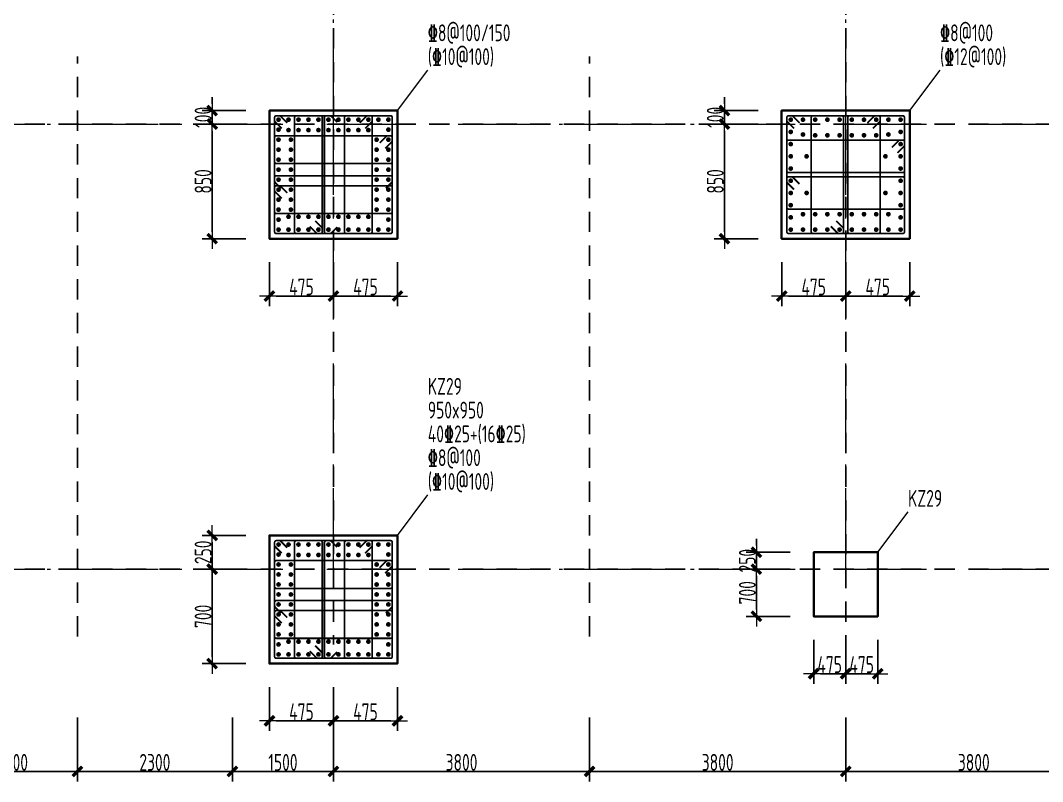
# Model space of a CAD drawing. Header units: millimetres. Extents: x 539196 to 807275, y 431843 to 1156631.
# Drawn here: x 622624 to 637789, y 953609 to 964896 of the extents above; entities that cross this region are included whole.
import ezdxf
from ezdxf.enums import TextEntityAlignment as Align

# ---------------------------------------------------------------- set-up
doc = ezdxf.new("R2010")
doc.units = ezdxf.units.MM
doc.header["$MEASUREMENT"] = 0
for name, pattern in [('DOTE', [2.42, 2, -0.2, 0.02, -0.2]), ('点划线', [1850, 1200, -300, 50, -300]), ('虚线', [500, 300, -200])]:
    doc.linetypes.add(name, pattern=pattern)
doc.layers.add('DOTE', color=1, linetype='DOTE')
for name, color, linetype, lineweight in [('柱尺寸标注', 3, 'Continuous', 18), ('柱标注引线', 2, 'Continuous', 18), ('柱箍筋', 1, 'Continuous', 25), ('柱纵筋', 1, 'Continuous', 70), ('柱集中标注', 2, 'Continuous', 18), ('砼柱', 2, 'Continuous', 35), ('网格', 9, '点划线', 18), ('轴线标注', 3, 'Continuous', 18)]:
    doc.layers.add(name, color=color, linetype=linetype, lineweight=lineweight)
doc.styles.add('样式 1_yjk_yjk_yjk_yjk_yjk', font='yjkeng.shx', dxfattribs={"width": 0.7, "bigfont": 'yjkchn.shx'})
doc.dimstyles.new('盈建科结构_yjk_yjk_yjk_yjk_yjk', dxfattribs={"dimscale": 100, "dimtxt": 2.5, "dimasz": 1, "dimexe": 1.5, "dimexo": 0.625, "dimgap": 0.1, "dimtad": 1, "dimdec": 0, "dimrnd": 1, "dimzin": 0, "dimdsep": 46, "dimtxsty": '样式 1_yjk_yjk_yjk_yjk_yjk', "dimblk": '_yjkbk', "dimblk1": 'ARCHTICK', "dimblk2": 'ARCHTICK', "dimcen": 0.09, "dimadec": 0, "dimazin": 0, "dimtfac": 1, "dimtdec": 4, "dimtix": 1, "dimtmove": 2, "dimatfit": 3, "dimfxl": 0, "dimtolj": 1, "dimtzin": 0, "dimarcsym": 0})

# ---------------------------------------------------------------- blocks, each defined once
blk = doc.blocks.new('_yjkbk')
blk.add_line((-1, 0), (1.5, 0))
blk.add_lwpolyline([(-0.7, -0.7, 0.5, 0.5, 0), (0.7, 0.7, 0.5, 0.5, 0)], format="xyseb")
blk = doc.blocks.new('*D1724')
at = {"layer": 'Defpoints', "color": 0}
for p in [(626318, 961659), (627268, 961659), (627268, 960809)]:
    blk.add_point(p, dxfattribs=at)
at = {"layer": '柱尺寸标注', "color": 0, "lineweight": -2}
for p, q in [((626318, 961309), (626318, 960659)), ((627268, 961309), (627268, 960659)), ((626418, 960809), (627168, 960809))]:
    blk.add_line(p, q, dxfattribs=at)
at = {"layer": '柱尺寸标注', "color": 0, "lineweight": -2, "xscale": 100, "yscale": 100, "zscale": 100, "rotation": 180}
blk.add_blockref('_yjkbk', (626318, 960809), dxfattribs=at)
at = {"layer": '柱尺寸标注', "color": 0, "lineweight": -2, "xscale": 100, "yscale": 100, "zscale": 100}
blk.add_blockref('_yjkbk', (627268, 960809), dxfattribs=at)
at = {"layer": '柱尺寸标注', "color": 0, "insert": (626793, 960944), "char_height": 250, "attachment_point": 5, "style": '样式 1_yjk_yjk_yjk_yjk_yjk'}
blk.add_mtext('\\A1;475', dxfattribs=at)
blk = doc.blocks.new('_ARCHTICK')
at = {"color": 0, "linetype": 'ByBlock', "const_width": 0.15}
blk.add_lwpolyline([(-0.5, -0.5), (0.5, 0.5)], dxfattribs=at)
blk = doc.blocks.new('*D1725')
at = {"layer": 'Defpoints', "color": 0}
for p in [(627268, 961659), (628218, 961659), (628218, 960809)]:
    blk.add_point(p, dxfattribs=at)
at = {"layer": '柱尺寸标注', "color": 0, "lineweight": -2}
for p, q in [((627268, 961309), (627268, 960659)), ((628218, 961309), (628218, 960659)), ((627368, 960809), (628118, 960809))]:
    blk.add_line(p, q, dxfattribs=at)
at = {"layer": '柱尺寸标注', "color": 0, "lineweight": -2, "xscale": 100, "yscale": 100, "zscale": 100, "rotation": 180}
blk.add_blockref('_yjkbk', (627268, 960809), dxfattribs=at)
at = {"layer": '柱尺寸标注', "color": 0, "lineweight": -2, "xscale": 100, "yscale": 100, "zscale": 100}
blk.add_blockref('_yjkbk', (628218, 960809), dxfattribs=at)
at = {"layer": '柱尺寸标注', "color": 0, "insert": (627743, 960944), "char_height": 250, "attachment_point": 5, "style": '样式 1_yjk_yjk_yjk_yjk_yjk'}
blk.add_mtext('\\A1;475', dxfattribs=at)
blk = doc.blocks.new('*D1726')
at = {"layer": 'Defpoints', "color": 0}
for p in [(626318, 963559), (625468, 963359), (626318, 963359)]:
    blk.add_point(p, dxfattribs=at)
at = {"layer": '柱尺寸标注', "color": 0, "lineweight": -2}
for p, q in [((625468, 963659), (625468, 963759)), ((625968, 963559), (625318, 963559)), ((625468, 963559), (625468, 963359)), ((625968, 963359), (625318, 963359)), ((625468, 963259), (625468, 963159))]:
    blk.add_line(p, q, dxfattribs=at)
at = {"layer": '柱尺寸标注', "color": 0, "lineweight": -2, "xscale": 100, "yscale": 100, "zscale": 100}
for p, rotation in [((625468, 963559), 270), ((625468, 963359), 90)]:
    blk.add_blockref('_yjkbk', p, dxfattribs=dict(at, rotation=rotation))
at = {"layer": '柱尺寸标注', "color": 0, "insert": (625333, 963459), "char_height": 250, "attachment_point": 5, "rotation": 90, "style": '样式 1_yjk_yjk_yjk_yjk_yjk'}
blk.add_mtext('\\A1;100', dxfattribs=at)
blk = doc.blocks.new('*D1727')
at = {"layer": 'Defpoints', "color": 0}
for p in [(626318, 963359), (625468, 961659), (626318, 961659)]:
    blk.add_point(p, dxfattribs=at)
at = {"layer": '柱尺寸标注', "color": 0, "lineweight": -2}
for p, q in [((625968, 963359), (625318, 963359)), ((625468, 963259), (625468, 961759)), ((625968, 961659), (625318, 961659))]:
    blk.add_line(p, q, dxfattribs=at)
at = {"layer": '柱尺寸标注', "color": 0, "lineweight": -2, "xscale": 100, "yscale": 100, "zscale": 100}
for p, rotation in [((625468, 963359), 90), ((625468, 961659), 270)]:
    blk.add_blockref('_yjkbk', p, dxfattribs=dict(at, rotation=rotation))
at = {"layer": '柱尺寸标注', "color": 0, "insert": (625333, 962509), "char_height": 250, "attachment_point": 5, "rotation": 90, "style": '样式 1_yjk_yjk_yjk_yjk_yjk'}
blk.add_mtext('\\A1;850', dxfattribs=at)
blk = doc.blocks.new('*D1728')
at = {"layer": 'Defpoints', "color": 0}
for p in [(626318, 955359), (627268, 955359), (627268, 954509)]:
    blk.add_point(p, dxfattribs=at)
at = {"layer": '柱尺寸标注', "color": 0, "lineweight": -2}
for p, q in [((626318, 955009), (626318, 954359)), ((627268, 955009), (627268, 954359)), ((626418, 954509), (627168, 954509))]:
    blk.add_line(p, q, dxfattribs=at)
at = {"layer": '柱尺寸标注', "color": 0, "lineweight": -2, "xscale": 100, "yscale": 100, "zscale": 100, "rotation": 180}
blk.add_blockref('_yjkbk', (626318, 954509), dxfattribs=at)
at = {"layer": '柱尺寸标注', "color": 0, "lineweight": -2, "xscale": 100, "yscale": 100, "zscale": 100}
blk.add_blockref('_yjkbk', (627268, 954509), dxfattribs=at)
at = {"layer": '柱尺寸标注', "color": 0, "insert": (626793, 954644), "char_height": 250, "attachment_point": 5, "style": '样式 1_yjk_yjk_yjk_yjk_yjk'}
blk.add_mtext('\\A1;475', dxfattribs=at)
blk = doc.blocks.new('*D1729')
at = {"layer": 'Defpoints', "color": 0}
for p in [(627268, 955359), (628218, 955359), (628218, 954509)]:
    blk.add_point(p, dxfattribs=at)
at = {"layer": '柱尺寸标注', "color": 0, "lineweight": -2}
for p, q in [((627268, 955009), (627268, 954359)), ((628218, 955009), (628218, 954359)), ((627368, 954509), (628118, 954509))]:
    blk.add_line(p, q, dxfattribs=at)
at = {"layer": '柱尺寸标注', "color": 0, "lineweight": -2, "xscale": 100, "yscale": 100, "zscale": 100, "rotation": 180}
blk.add_blockref('_yjkbk', (627268, 954509), dxfattribs=at)
at = {"layer": '柱尺寸标注', "color": 0, "lineweight": -2, "xscale": 100, "yscale": 100, "zscale": 100}
blk.add_blockref('_yjkbk', (628218, 954509), dxfattribs=at)
at = {"layer": '柱尺寸标注', "color": 0, "insert": (627743, 954644), "char_height": 250, "attachment_point": 5, "style": '样式 1_yjk_yjk_yjk_yjk_yjk'}
blk.add_mtext('\\A1;475', dxfattribs=at)
blk = doc.blocks.new('*D1730')
at = {"layer": 'Defpoints', "color": 0}
for p in [(626318, 957259), (625468, 956759), (626318, 956759)]:
    blk.add_point(p, dxfattribs=at)
at = {"layer": '柱尺寸标注', "color": 0, "lineweight": -2}
for p, q in [((625968, 957259), (625318, 957259)), ((625468, 957159), (625468, 956859)), ((625968, 956759), (625318, 956759))]:
    blk.add_line(p, q, dxfattribs=at)
at = {"layer": '柱尺寸标注', "color": 0, "lineweight": -2, "xscale": 100, "yscale": 100, "zscale": 100}
for p, rotation in [((625468, 957259), 90), ((625468, 956759), 270)]:
    blk.add_blockref('_yjkbk', p, dxfattribs=dict(at, rotation=rotation))
at = {"layer": '柱尺寸标注', "color": 0, "insert": (625333, 957009), "char_height": 250, "attachment_point": 5, "rotation": 90, "style": '样式 1_yjk_yjk_yjk_yjk_yjk'}
blk.add_mtext('\\A1;250', dxfattribs=at)
blk = doc.blocks.new('*D1731')
at = {"layer": 'Defpoints', "color": 0}
for p in [(626318, 956759), (625468, 955359), (626318, 955359)]:
    blk.add_point(p, dxfattribs=at)
at = {"layer": '柱尺寸标注', "color": 0, "lineweight": -2}
for p, q in [((625968, 956759), (625318, 956759)), ((625468, 956659), (625468, 955459)), ((625968, 955359), (625318, 955359))]:
    blk.add_line(p, q, dxfattribs=at)
at = {"layer": '柱尺寸标注', "color": 0, "lineweight": -2, "xscale": 100, "yscale": 100, "zscale": 100}
for p, rotation in [((625468, 956759), 90), ((625468, 955359), 270)]:
    blk.add_blockref('_yjkbk', p, dxfattribs=dict(at, rotation=rotation))
at = {"layer": '柱尺寸标注', "color": 0, "insert": (625333, 956059), "char_height": 250, "attachment_point": 5, "rotation": 90, "style": '样式 1_yjk_yjk_yjk_yjk_yjk'}
blk.add_mtext('\\A1;700', dxfattribs=at)
blk = doc.blocks.new('*D1740')
at = {"layer": 'Defpoints', "color": 0}
for p in [(633918, 961659), (634868, 961659), (634868, 960809)]:
    blk.add_point(p, dxfattribs=at)
at = {"layer": '柱尺寸标注', "color": 0, "lineweight": -2}
for p, q in [((633918, 961309), (633918, 960659)), ((634868, 961309), (634868, 960659)), ((634018, 960809), (634768, 960809))]:
    blk.add_line(p, q, dxfattribs=at)
at = {"layer": '柱尺寸标注', "color": 0, "lineweight": -2, "xscale": 100, "yscale": 100, "zscale": 100, "rotation": 180}
blk.add_blockref('_yjkbk', (633918, 960809), dxfattribs=at)
at = {"layer": '柱尺寸标注', "color": 0, "lineweight": -2, "xscale": 100, "yscale": 100, "zscale": 100}
blk.add_blockref('_yjkbk', (634868, 960809), dxfattribs=at)
at = {"layer": '柱尺寸标注', "color": 0, "insert": (634393, 960944), "char_height": 250, "attachment_point": 5, "style": '样式 1_yjk_yjk_yjk_yjk_yjk'}
blk.add_mtext('\\A1;475', dxfattribs=at)
blk = doc.blocks.new('*D1741')
at = {"layer": 'Defpoints', "color": 0}
for p in [(634868, 961659), (635818, 961659), (635818, 960809)]:
    blk.add_point(p, dxfattribs=at)
at = {"layer": '柱尺寸标注', "color": 0, "lineweight": -2}
for p, q in [((634868, 961309), (634868, 960659)), ((635818, 961309), (635818, 960659)), ((634968, 960809), (635718, 960809))]:
    blk.add_line(p, q, dxfattribs=at)
at = {"layer": '柱尺寸标注', "color": 0, "lineweight": -2, "xscale": 100, "yscale": 100, "zscale": 100, "rotation": 180}
blk.add_blockref('_yjkbk', (634868, 960809), dxfattribs=at)
at = {"layer": '柱尺寸标注', "color": 0, "lineweight": -2, "xscale": 100, "yscale": 100, "zscale": 100}
blk.add_blockref('_yjkbk', (635818, 960809), dxfattribs=at)
at = {"layer": '柱尺寸标注', "color": 0, "insert": (635343, 960944), "char_height": 250, "attachment_point": 5, "style": '样式 1_yjk_yjk_yjk_yjk_yjk'}
blk.add_mtext('\\A1;475', dxfattribs=at)
blk = doc.blocks.new('*D1742')
at = {"layer": 'Defpoints', "color": 0}
for p in [(633918, 963559), (633068, 963359), (633918, 963359)]:
    blk.add_point(p, dxfattribs=at)
at = {"layer": '柱尺寸标注', "color": 0, "lineweight": -2}
for p, q in [((633068, 963659), (633068, 963759)), ((633568, 963559), (632918, 963559)), ((633068, 963559), (633068, 963359)), ((633568, 963359), (632918, 963359)), ((633068, 963259), (633068, 963159))]:
    blk.add_line(p, q, dxfattribs=at)
at = {"layer": '柱尺寸标注', "color": 0, "lineweight": -2, "xscale": 100, "yscale": 100, "zscale": 100}
for p, rotation in [((633068, 963559), 270), ((633068, 963359), 90)]:
    blk.add_blockref('_yjkbk', p, dxfattribs=dict(at, rotation=rotation))
at = {"layer": '柱尺寸标注', "color": 0, "insert": (632933, 963459), "char_height": 250, "attachment_point": 5, "rotation": 90, "style": '样式 1_yjk_yjk_yjk_yjk_yjk'}
blk.add_mtext('\\A1;100', dxfattribs=at)
blk = doc.blocks.new('*D1743')
at = {"layer": 'Defpoints', "color": 0}
for p in [(633918, 963359), (633068, 961659), (633918, 961659)]:
    blk.add_point(p, dxfattribs=at)
at = {"layer": '柱尺寸标注', "color": 0, "lineweight": -2}
for p, q in [((633568, 963359), (632918, 963359)), ((633068, 963259), (633068, 961759)), ((633568, 961659), (632918, 961659))]:
    blk.add_line(p, q, dxfattribs=at)
at = {"layer": '柱尺寸标注', "color": 0, "lineweight": -2, "xscale": 100, "yscale": 100, "zscale": 100}
for p, rotation in [((633068, 963359), 90), ((633068, 961659), 270)]:
    blk.add_blockref('_yjkbk', p, dxfattribs=dict(at, rotation=rotation))
at = {"layer": '柱尺寸标注', "color": 0, "insert": (632933, 962509), "char_height": 250, "attachment_point": 5, "rotation": 90, "style": '样式 1_yjk_yjk_yjk_yjk_yjk'}
blk.add_mtext('\\A1;850', dxfattribs=at)
blk = doc.blocks.new('*D1744')
at = {"layer": 'Defpoints', "color": 0}
for p in [(634393, 956059), (634868, 956059), (634868, 955209)]:
    blk.add_point(p, dxfattribs=at)
at = {"layer": '柱尺寸标注', "color": 0, "lineweight": -2}
for p, q in [((634393, 955709), (634393, 955059)), ((634868, 955709), (634868, 955059)), ((634493, 955209), (634768, 955209))]:
    blk.add_line(p, q, dxfattribs=at)
at = {"layer": '柱尺寸标注', "color": 0, "lineweight": -2, "xscale": 100, "yscale": 100, "zscale": 100, "rotation": 180}
blk.add_blockref('_yjkbk', (634393, 955209), dxfattribs=at)
at = {"layer": '柱尺寸标注', "color": 0, "lineweight": -2, "xscale": 100, "yscale": 100, "zscale": 100}
blk.add_blockref('_yjkbk', (634868, 955209), dxfattribs=at)
at = {"layer": '柱尺寸标注', "color": 0, "insert": (634630, 955344), "char_height": 250, "attachment_point": 5, "style": '样式 1_yjk_yjk_yjk_yjk_yjk'}
blk.add_mtext('\\A1;475', dxfattribs=at)
blk = doc.blocks.new('*D1745')
at = {"layer": 'Defpoints', "color": 0}
for p in [(634868, 956059), (635343, 956059), (635343, 955209)]:
    blk.add_point(p, dxfattribs=at)
at = {"layer": '柱尺寸标注', "color": 0, "lineweight": -2}
for p, q in [((634868, 955709), (634868, 955059)), ((635343, 955709), (635343, 955059)), ((634968, 955209), (635243, 955209))]:
    blk.add_line(p, q, dxfattribs=at)
at = {"layer": '柱尺寸标注', "color": 0, "lineweight": -2, "xscale": 100, "yscale": 100, "zscale": 100, "rotation": 180}
blk.add_blockref('_yjkbk', (634868, 955209), dxfattribs=at)
at = {"layer": '柱尺寸标注', "color": 0, "lineweight": -2, "xscale": 100, "yscale": 100, "zscale": 100}
blk.add_blockref('_yjkbk', (635343, 955209), dxfattribs=at)
at = {"layer": '柱尺寸标注', "color": 0, "insert": (635105, 955344), "char_height": 250, "attachment_point": 5, "style": '样式 1_yjk_yjk_yjk_yjk_yjk'}
blk.add_mtext('\\A1;475', dxfattribs=at)
blk = doc.blocks.new('*D1746')
at = {"layer": 'Defpoints', "color": 0}
for p in [(634393, 957009), (633543, 956759), (634393, 956759)]:
    blk.add_point(p, dxfattribs=at)
at = {"layer": '柱尺寸标注', "color": 0, "lineweight": -2}
for p, q in [((633543, 957109), (633543, 957209)), ((634043, 957009), (633393, 957009)), ((633543, 957009), (633543, 956759)), ((634043, 956759), (633393, 956759)), ((633543, 956659), (633543, 956559))]:
    blk.add_line(p, q, dxfattribs=at)
at = {"layer": '柱尺寸标注', "color": 0, "lineweight": -2, "xscale": 100, "yscale": 100, "zscale": 100}
for p, rotation in [((633543, 957009), 270), ((633543, 956759), 90)]:
    blk.add_blockref('_yjkbk', p, dxfattribs=dict(at, rotation=rotation))
at = {"layer": '柱尺寸标注', "color": 0, "insert": (633408, 956884), "char_height": 250, "attachment_point": 5, "rotation": 90, "style": '样式 1_yjk_yjk_yjk_yjk_yjk'}
blk.add_mtext('\\A1;250', dxfattribs=at)
blk = doc.blocks.new('*D1747')
at = {"layer": 'Defpoints', "color": 0}
for p in [(634393, 956759), (633543, 956059), (634393, 956059)]:
    blk.add_point(p, dxfattribs=at)
at = {"layer": '柱尺寸标注', "color": 0, "lineweight": -2}
for p, q in [((634043, 956759), (633393, 956759)), ((633543, 956659), (633543, 956159)), ((634043, 956059), (633393, 956059))]:
    blk.add_line(p, q, dxfattribs=at)
at = {"layer": '柱尺寸标注', "color": 0, "lineweight": -2, "xscale": 100, "yscale": 100, "zscale": 100}
for p, rotation in [((633543, 956759), 90), ((633543, 956059), 270)]:
    blk.add_blockref('_yjkbk', p, dxfattribs=dict(at, rotation=rotation))
at = {"layer": '柱尺寸标注', "color": 0, "insert": (633408, 956409), "char_height": 250, "attachment_point": 5, "rotation": 90, "style": '样式 1_yjk_yjk_yjk_yjk_yjk'}
blk.add_mtext('\\A1;700', dxfattribs=at)
blk = doc.blocks.new('*D27')
at = {"layer": 'Defpoints', "color": 0}
for p in [(621568, 956759), (623468, 956759), (623468, 953759)]:
    blk.add_point(p, dxfattribs=at)
at = {"layer": '轴线标注', "color": 0, "lineweight": -2}
for p, q in [((621568, 954559), (621568, 953609)), ((623468, 954559), (623468, 953609)), ((621668, 953759), (623368, 953759))]:
    blk.add_line(p, q, dxfattribs=at)
at = {"layer": '轴线标注', "color": 0, "lineweight": -2, "xscale": 100, "yscale": 100, "zscale": 100, "rotation": 180}
blk.add_blockref('_yjkbk', (621568, 953759), dxfattribs=at)
at = {"layer": '轴线标注', "color": 0, "lineweight": -2, "xscale": 100, "yscale": 100, "zscale": 100}
blk.add_blockref('_yjkbk', (623468, 953759), dxfattribs=at)
at = {"layer": '轴线标注', "color": 0, "insert": (622518, 953894), "char_height": 250, "attachment_point": 5, "style": '样式 1_yjk_yjk_yjk_yjk_yjk'}
blk.add_mtext('\\A1;1900', dxfattribs=at)
blk = doc.blocks.new('*D29')
at = {"layer": 'Defpoints', "color": 0}
for p in [(623468, 956759), (625768, 956759), (625768, 953759)]:
    blk.add_point(p, dxfattribs=at)
at = {"layer": '轴线标注', "color": 0, "lineweight": -2}
for p, q in [((623468, 954559), (623468, 953609)), ((625768, 954559), (625768, 953609)), ((623568, 953759), (625668, 953759))]:
    blk.add_line(p, q, dxfattribs=at)
at = {"layer": '轴线标注', "color": 0, "lineweight": -2, "xscale": 100, "yscale": 100, "zscale": 100, "rotation": 180}
blk.add_blockref('_yjkbk', (623468, 953759), dxfattribs=at)
at = {"layer": '轴线标注', "color": 0, "lineweight": -2, "xscale": 100, "yscale": 100, "zscale": 100}
blk.add_blockref('_yjkbk', (625768, 953759), dxfattribs=at)
at = {"layer": '轴线标注', "color": 0, "insert": (624618, 953894), "char_height": 250, "attachment_point": 5, "style": '样式 1_yjk_yjk_yjk_yjk_yjk'}
blk.add_mtext('\\A1;2300', dxfattribs=at)
blk = doc.blocks.new('*D31')
at = {"layer": 'Defpoints', "color": 0}
for p in [(625768, 956759), (627268, 956759), (627268, 953759)]:
    blk.add_point(p, dxfattribs=at)
at = {"layer": '轴线标注', "color": 0, "lineweight": -2}
for p, q in [((625768, 954559), (625768, 953609)), ((627268, 954559), (627268, 953609)), ((625868, 953759), (627168, 953759))]:
    blk.add_line(p, q, dxfattribs=at)
at = {"layer": '轴线标注', "color": 0, "lineweight": -2, "xscale": 100, "yscale": 100, "zscale": 100, "rotation": 180}
blk.add_blockref('_yjkbk', (625768, 953759), dxfattribs=at)
at = {"layer": '轴线标注', "color": 0, "lineweight": -2, "xscale": 100, "yscale": 100, "zscale": 100}
blk.add_blockref('_yjkbk', (627268, 953759), dxfattribs=at)
at = {"layer": '轴线标注', "color": 0, "insert": (626518, 953894), "char_height": 250, "attachment_point": 5, "style": '样式 1_yjk_yjk_yjk_yjk_yjk'}
blk.add_mtext('\\A1;1500', dxfattribs=at)
blk = doc.blocks.new('*D33')
at = {"layer": 'Defpoints', "color": 0}
for p in [(627268, 956759), (631068, 956759), (631068, 953759)]:
    blk.add_point(p, dxfattribs=at)
at = {"layer": '轴线标注', "color": 0, "lineweight": -2}
for p, q in [((627268, 954559), (627268, 953609)), ((631068, 954559), (631068, 953609)), ((627368, 953759), (630968, 953759))]:
    blk.add_line(p, q, dxfattribs=at)
at = {"layer": '轴线标注', "color": 0, "lineweight": -2, "xscale": 100, "yscale": 100, "zscale": 100, "rotation": 180}
blk.add_blockref('_yjkbk', (627268, 953759), dxfattribs=at)
at = {"layer": '轴线标注', "color": 0, "lineweight": -2, "xscale": 100, "yscale": 100, "zscale": 100}
blk.add_blockref('_yjkbk', (631068, 953759), dxfattribs=at)
at = {"layer": '轴线标注', "color": 0, "insert": (629168, 953894), "char_height": 250, "attachment_point": 5, "style": '样式 1_yjk_yjk_yjk_yjk_yjk'}
blk.add_mtext('\\A1;3800', dxfattribs=at)
blk = doc.blocks.new('*D35')
at = {"layer": 'Defpoints', "color": 0}
for p in [(631068, 956759), (634868, 956759), (634868, 953759)]:
    blk.add_point(p, dxfattribs=at)
at = {"layer": '轴线标注', "color": 0, "lineweight": -2}
for p, q in [((631068, 954559), (631068, 953609)), ((634868, 954559), (634868, 953609)), ((631168, 953759), (634768, 953759))]:
    blk.add_line(p, q, dxfattribs=at)
at = {"layer": '轴线标注', "color": 0, "lineweight": -2, "xscale": 100, "yscale": 100, "zscale": 100, "rotation": 180}
blk.add_blockref('_yjkbk', (631068, 953759), dxfattribs=at)
at = {"layer": '轴线标注', "color": 0, "lineweight": -2, "xscale": 100, "yscale": 100, "zscale": 100}
blk.add_blockref('_yjkbk', (634868, 953759), dxfattribs=at)
at = {"layer": '轴线标注', "color": 0, "insert": (632968, 953894), "char_height": 250, "attachment_point": 5, "style": '样式 1_yjk_yjk_yjk_yjk_yjk'}
blk.add_mtext('\\A1;3800', dxfattribs=at)
blk = doc.blocks.new('*D37')
at = {"layer": 'Defpoints', "color": 0}
for p in [(634868, 956759), (638668, 956759), (638668, 953759)]:
    blk.add_point(p, dxfattribs=at)
at = {"layer": '轴线标注', "color": 0, "lineweight": -2}
for p, q in [((634868, 954559), (634868, 953609)), ((638668, 954559), (638668, 953609)), ((634968, 953759), (638568, 953759))]:
    blk.add_line(p, q, dxfattribs=at)
at = {"layer": '轴线标注', "color": 0, "lineweight": -2, "xscale": 100, "yscale": 100, "zscale": 100, "rotation": 180}
blk.add_blockref('_yjkbk', (634868, 953759), dxfattribs=at)
at = {"layer": '轴线标注', "color": 0, "lineweight": -2, "xscale": 100, "yscale": 100, "zscale": 100}
blk.add_blockref('_yjkbk', (638668, 953759), dxfattribs=at)
at = {"layer": '轴线标注', "color": 0, "insert": (636768, 953894), "char_height": 250, "attachment_point": 5, "style": '样式 1_yjk_yjk_yjk_yjk_yjk'}
blk.add_mtext('\\A1;3800', dxfattribs=at)
blk = doc.blocks.new('jzzw')
at = {"layer": 'DOTE', "color": 1, "linetype": '虚线'}
for p, q in [((928786, 890469), (928786, 834829)), ((936386, 890469), (936386, 834829)), ((924986, 834949), (924986, 843549)), ((932586, 834949), (932586, 843549)), ((952506, 842549), (911886, 842549)), ((952506, 842549), (911886, 842549)), ((952506, 835949), (912186, 835949)), ((952506, 835949), (912186, 835949)), ((952506, 835949), (912186, 835949)), ((952506, 835949), (912186, 835949))]:
    blk.add_line(p, q, dxfattribs=at)

msp = doc.modelspace()

# ---------------------------------------------------------------- linework, layer by layer
at = {"layer": '柱标注引线'}
for p, q in [((628217.6, 963559.2), (628667.6, 964159.2)), ((635817.6, 963559.2), (636267.6, 964159.2)), ((628217.6, 957259.2), (628667.6, 957859.2)), ((635342.6, 957009.2), (635792.6, 957609.2))]:
    msp.add_line(p, q, dxfattribs=at)
at = {"layer": '柱箍筋', "const_width": 25}
for points in [[(626581.6, 963376.5), (626483.4, 963474.8, 0.1989124), (626466.6, 963481.7), (626418.8, 963481.7, 0.4142136), (626395.1, 963458), (626395.1, 961760.5, 0.4142136), (626418.8, 961736.7), (628116.3, 961736.7, 0.4142136), (628140.1, 961760.5), (628140.1, 963458, 0.4142136), (628116.3, 963481.7), (626418.8, 963481.7, 0.4142136), (626395.1, 963458), (626395.1, 963410.2, 0.1989124), (626402, 963393.5), (626500.3, 963295.2)], [(626916.3, 961842), (627014.5, 961743.7, 0.1989124), (627031.3, 961736.7), (627079.1, 961736.7, 0.4142136), (627102.8, 961760.5), (627102.8, 963458, 0.4142136), (627079.1, 963481.7), (626715.2, 963481.7, 0.4142136), (626691.5, 963458), (626691.5, 961760.5, 0.4142136), (626715.2, 961736.7), (627079.1, 961736.7, 0.4142136), (627102.8, 961760.5), (627102.8, 961808.2, 0.1989124), (627095.9, 961825), (626997.6, 961923.3)], [(627322.5, 961832.1), (627234.1, 961743.7, -0.131362), (627207.5, 961736.7), (627159.7, 961736.7, -0.4142136), (627136, 961760.5), (627136, 963458, -0.4142136), (627159.7, 963481.7), (627207.5, 963481.7, -0.131362), (627234.1, 963474.8), (627322.5, 963386.4)], [(627657.2, 963376.5), (627755.5, 963474.8, -0.1989124), (627772.2, 963481.7), (627820, 963481.7, -0.4142136), (627843.7, 963458), (627843.7, 961760.5, -0.4142136), (627820, 961736.7), (627456.1, 961736.7, -0.4142136), (627432.4, 961760.5), (627432.4, 963458, -0.4142136), (627456.1, 963481.7), (627820, 963481.7, -0.4142136), (627843.7, 963458), (627843.7, 963410.2, -0.1989124), (627836.8, 963393.5), (627738.5, 963295.2)], [(634181.6, 963376.5), (634083.4, 963474.8, 0.1989124), (634066.6, 963481.7), (634018.8, 963481.7, 0.4142136), (633995.1, 963458), (633995.1, 961760.5, 0.4142136), (634018.8, 961736.7), (635716.3, 961736.7, 0.4142136), (635740.1, 961760.5), (635740.1, 963458, 0.4142136), (635716.3, 963481.7), (634018.8, 963481.7, 0.4142136), (633995.1, 963458), (633995.1, 963410.2, 0.1989124), (634002, 963393.5), (634100.3, 963295.2)], [(634648, 961842), (634746.3, 961743.7, 0.1989124), (634763.1, 961736.7), (634810.8, 961736.7, 0.4142136), (634834.5, 961760.5), (634834.5, 963458, 0.4142136), (634810.8, 963481.7), (634381.1, 963481.7, 0.4142136), (634357.3, 963458), (634357.3, 961760.5, 0.4142136), (634381.1, 961736.7), (634810.8, 961736.7, 0.4142136), (634834.5, 961760.5), (634834.5, 961808.2, 0.1989124), (634827.6, 961825), (634729.3, 961923.3)], [(635191.3, 963376.5), (635289.6, 963474.8, -0.1989124), (635306.4, 963481.7), (635354.1, 963481.7, -0.4142136), (635377.9, 963458), (635377.9, 961760.5, -0.4142136), (635354.1, 961736.7), (634924.4, 961736.7, -0.4142136), (634900.6, 961760.5), (634900.6, 963458, -0.4142136), (634924.4, 963481.7), (635354.1, 963481.7, -0.4142136), (635377.9, 963458), (635377.9, 963410.2, -0.1989124), (635370.9, 963393.5), (635272.6, 963295.2)], [(628034.9, 962998.8), (628133.1, 963097.1, 0.1989124), (628140.1, 963113.9), (628140.1, 963161.6, 0.4142136), (628116.3, 963185.4), (626418.8, 963185.4, 0.4142136), (626395.1, 963161.6), (626395.1, 962797.7, 0.4142136), (626418.8, 962774), (628116.3, 962774, 0.4142136), (628140.1, 962797.7), (628140.1, 963161.6, 0.4142136), (628116.3, 963185.4), (628068.6, 963185.4, 0.1989124), (628051.8, 963178.4), (627953.5, 963080.1)], [(635634.9, 962933), (635733.1, 963031.2, 0.1989124), (635740.1, 963048), (635740.1, 963095.8, 0.4142136), (635716.3, 963119.5), (634018.8, 963119.5, 0.4142136), (633995.1, 963095.8), (633995.1, 962666, 0.4142136), (634018.8, 962642.3), (635716.3, 962642.3, 0.4142136), (635740.1, 962666), (635740.1, 963095.8, 0.4142136), (635716.3, 963119.5), (635668.6, 963119.5, 0.1989124), (635651.8, 963112.5), (635553.5, 963014.3)], [(626490.4, 962406.1), (626402, 962494.5, -0.131362), (626395.1, 962521.2), (626395.1, 962568.9, -0.4142136), (626418.8, 962592.6), (628116.3, 962592.6, -0.4142136), (628140.1, 962568.9), (628140.1, 962521.2, -0.131362), (628133.1, 962494.5), (628044.7, 962406.1)], [(634100.3, 962389.6), (634002, 962487.9, -0.1989124), (633995.1, 962504.7), (633995.1, 962552.4, -0.4142136), (634018.8, 962576.2), (635716.3, 962576.2, -0.4142136), (635740.1, 962552.4), (635740.1, 962122.7, -0.4142136), (635716.3, 962098.9), (634018.8, 962098.9, -0.4142136), (633995.1, 962122.7), (633995.1, 962552.4, -0.4142136), (634018.8, 962576.2), (634066.6, 962576.2, -0.1989124), (634083.4, 962569.2), (634181.6, 962470.9)], [(626500.3, 962257.9), (626402, 962356.2, -0.1989124), (626395.1, 962373), (626395.1, 962420.7, -0.4142136), (626418.8, 962444.5), (628116.3, 962444.5, -0.4142136), (628140.1, 962420.7), (628140.1, 962056.8, -0.4142136), (628116.3, 962033.1), (626418.8, 962033.1, -0.4142136), (626395.1, 962056.8), (626395.1, 962420.7, -0.4142136), (626418.8, 962444.5), (626466.6, 962444.5, -0.1989124), (626483.4, 962437.5), (626581.6, 962339.2)], [(626581.6, 957076.5), (626483.4, 957174.8, 0.1989124), (626466.6, 957181.7), (626418.8, 957181.7, 0.4142136), (626395.1, 957158), (626395.1, 955460.5, 0.4142136), (626418.8, 955436.7), (628116.3, 955436.7, 0.4142136), (628140.1, 955460.5), (628140.1, 957158, 0.4142136), (628116.3, 957181.7), (626418.8, 957181.7, 0.4142136), (626395.1, 957158), (626395.1, 957110.2, 0.1989124), (626402, 957093.5), (626500.3, 956995.2)], [(626916.3, 955542), (627014.5, 955443.7, 0.1989124), (627031.3, 955436.7), (627079.1, 955436.7, 0.4142136), (627102.8, 955460.5), (627102.8, 957158, 0.4142136), (627079.1, 957181.7), (626715.2, 957181.7, 0.4142136), (626691.5, 957158), (626691.5, 955460.5, 0.4142136), (626715.2, 955436.7), (627079.1, 955436.7, 0.4142136), (627102.8, 955460.5), (627102.8, 955508.2, 0.1989124), (627095.9, 955525), (626997.6, 955623.3)], [(627322.5, 955532.1), (627234.1, 955443.7, -0.131362), (627207.5, 955436.7), (627159.7, 955436.7, -0.4142136), (627136, 955460.5), (627136, 957158, -0.4142136), (627159.7, 957181.7), (627207.5, 957181.7, -0.131362), (627234.1, 957174.8), (627322.5, 957086.4)], [(627657.2, 957076.5), (627755.5, 957174.8, -0.1989124), (627772.2, 957181.7), (627820, 957181.7, -0.4142136), (627843.7, 957158), (627843.7, 955460.5, -0.4142136), (627820, 955436.7), (627456.1, 955436.7, -0.4142136), (627432.4, 955460.5), (627432.4, 957158, -0.4142136), (627456.1, 957181.7), (627820, 957181.7, -0.4142136), (627843.7, 957158), (627843.7, 957110.2, -0.1989124), (627836.8, 957093.5), (627738.5, 956995.2)], [(628034.9, 956698.8), (628133.1, 956797.1, 0.1989124), (628140.1, 956813.9), (628140.1, 956861.6, 0.4142136), (628116.3, 956885.4), (626418.8, 956885.4, 0.4142136), (626395.1, 956861.6), (626395.1, 956497.7, 0.4142136), (626418.8, 956474), (628116.3, 956474, 0.4142136), (628140.1, 956497.7), (628140.1, 956861.6, 0.4142136), (628116.3, 956885.4), (628068.6, 956885.4, 0.1989124), (628051.8, 956878.4), (627953.5, 956780.1)], [(626490.4, 956106.1), (626402, 956194.5, -0.131362), (626395.1, 956221.2), (626395.1, 956268.9, -0.4142136), (626418.8, 956292.6), (628116.3, 956292.6, -0.4142136), (628140.1, 956268.9), (628140.1, 956221.2, -0.131362), (628133.1, 956194.5), (628044.7, 956106.1)], [(626500.3, 955957.9), (626402, 956056.2, -0.1989124), (626395.1, 956073), (626395.1, 956120.7, -0.4142136), (626418.8, 956144.5), (628116.3, 956144.5, -0.4142136), (628140.1, 956120.7), (628140.1, 955756.8, -0.4142136), (628116.3, 955733.1), (626418.8, 955733.1, -0.4142136), (626395.1, 955756.8), (626395.1, 956120.7, -0.4142136), (626418.8, 956144.5), (626466.6, 956144.5, -0.1989124), (626483.4, 956137.5), (626581.6, 956039.2)]]:
    msp.add_lwpolyline(points, format="xyb", dxfattribs=at)
at = {"layer": '柱纵筋', "const_width": 35}
for points in [[(626470.1, 963424.2, 1), (626435.1, 963424.2, 1)], [(626618.3, 963424.2, 1), (626583.3, 963424.2, 1)], [(626766.5, 963424.2, 1), (626731.5, 963424.2, 1)], [(626914.6, 963424.2, 1), (626879.6, 963424.2, 1)], [(627062.8, 963424.2, 1), (627027.8, 963424.2, 1)], [(627211, 963424.2, 1), (627176, 963424.2, 1)], [(627359.2, 963424.2, 1), (627324.2, 963424.2, 1)], [(627507.4, 963424.2, 1), (627472.4, 963424.2, 1)], [(627655.5, 963424.2, 1), (627620.5, 963424.2, 1)], [(627803.7, 963424.2, 1), (627768.7, 963424.2, 1)], [(627951.9, 963424.2, 1), (627916.9, 963424.2, 1)], [(628100.1, 963424.2, 1), (628065.1, 963424.2, 1)], [(634070.1, 963424.2, 1), (634035.1, 963424.2, 1)], [(634251.2, 963424.2, 1), (634216.2, 963424.2, 1)], [(634432.3, 963424.2, 1), (634397.3, 963424.2, 1)], [(634613.4, 963424.2, 1), (634578.4, 963424.2, 1)], [(634794.5, 963424.2, 1), (634759.5, 963424.2, 1)], [(634975.6, 963424.2, 1), (634940.6, 963424.2, 1)], [(635156.8, 963424.2, 1), (635121.8, 963424.2, 1)], [(635337.9, 963424.2, 1), (635302.9, 963424.2, 1)], [(635519, 963424.2, 1), (635484, 963424.2, 1)], [(635700.1, 963424.2, 1), (635665.1, 963424.2, 1)], [(626470.1, 963276, 1), (626435.1, 963276, 1)], [(626618.3, 963269.6, 1), (626583.3, 963269.6, 1)], [(626766.5, 963269.6, 1), (626731.5, 963269.6, 1)], [(626914.6, 963269.6, 1), (626879.6, 963269.6, 1)], [(627062.8, 963269.6, 1), (627027.8, 963269.6, 1)], [(627211, 963269.6, 1), (627176, 963269.6, 1)], [(627359.2, 963269.6, 1), (627324.2, 963269.6, 1)], [(627507.4, 963269.6, 1), (627472.4, 963269.6, 1)], [(627655.5, 963269.6, 1), (627620.5, 963269.6, 1)], [(627803.7, 963269.6, 1), (627768.7, 963269.6, 1)], [(628100.1, 963276, 1), (628065.1, 963276, 1)], [(626470.1, 963127.9, 1), (626435.1, 963127.9, 1)], [(626653.6, 963127.9, 1), (626618.6, 963127.9, 1)], [(627925.7, 963127.9, 1), (627890.7, 963127.9, 1)], [(628100.1, 963127.9, 1), (628065.1, 963127.9, 1)], [(634070.1, 963243.1, 1), (634035.1, 963243.1, 1)], [(634251.2, 963204.7, 1), (634216.2, 963204.7, 1)], [(634432.3, 963192.5, 1), (634397.3, 963192.5, 1)], [(634613.4, 963192.5, 1), (634578.4, 963192.5, 1)], [(634794.5, 963192.5, 1), (634759.5, 963192.5, 1)], [(634975.6, 963192.5, 1), (634940.6, 963192.5, 1)], [(635156.8, 963192.5, 1), (635121.8, 963192.5, 1)], [(635337.9, 963192.5, 1), (635302.9, 963192.5, 1)], [(635519, 963204.7, 1), (635484, 963204.7, 1)], [(635700.1, 963243.1, 1), (635665.1, 963243.1, 1)], [(626470.1, 962979.7, 1), (626435.1, 962979.7, 1)], [(626653.6, 962979.7, 1), (626618.6, 962979.7, 1)], [(627925.7, 962979.7, 1), (627890.7, 962979.7, 1)], [(628100.1, 962979.7, 1), (628065.1, 962979.7, 1)], [(634070.1, 963062, 1), (634035.1, 963062, 1)], [(635700.1, 963062, 1), (635665.1, 963062, 1)], [(626470.1, 962831.5, 1), (626435.1, 962831.5, 1)], [(626653.6, 962831.5, 1), (626618.6, 962831.5, 1)], [(627925.7, 962831.5, 1), (627890.7, 962831.5, 1)], [(628100.1, 962831.5, 1), (628065.1, 962831.5, 1)], [(634070.1, 962880.9, 1), (634035.1, 962880.9, 1)], [(634305.6, 962880.9, 1), (634270.6, 962880.9, 1)], [(635474.9, 962880.9, 1), (635439.9, 962880.9, 1)], [(635700.1, 962880.9, 1), (635665.1, 962880.9, 1)], [(626470.1, 962683.3, 1), (626435.1, 962683.3, 1)], [(626653.6, 962683.3, 1), (626618.6, 962683.3, 1)], [(627925.7, 962683.3, 1), (627890.7, 962683.3, 1)], [(628100.1, 962683.3, 1), (628065.1, 962683.3, 1)], [(634070.1, 962699.8, 1), (634035.1, 962699.8, 1)], [(635700.1, 962699.8, 1), (635665.1, 962699.8, 1)], [(626470.1, 962535.1, 1), (626435.1, 962535.1, 1)], [(626653.6, 962535.1, 1), (626618.6, 962535.1, 1)], [(627925.7, 962535.1, 1), (627890.7, 962535.1, 1)], [(628100.1, 962535.1, 1), (628065.1, 962535.1, 1)], [(634070.1, 962518.7, 1), (634035.1, 962518.7, 1)], [(635700.1, 962518.7, 1), (635665.1, 962518.7, 1)], [(626470.1, 962387, 1), (626435.1, 962387, 1)], [(626653.6, 962387, 1), (626618.6, 962387, 1)], [(627925.7, 962387, 1), (627890.7, 962387, 1)], [(628100.1, 962387, 1), (628065.1, 962387, 1)], [(626470.1, 962238.8, 1), (626435.1, 962238.8, 1)], [(626653.6, 962238.8, 1), (626618.6, 962238.8, 1)], [(627925.7, 962238.8, 1), (627890.7, 962238.8, 1)], [(628100.1, 962238.8, 1), (628065.1, 962238.8, 1)], [(634070.1, 962337.6, 1), (634035.1, 962337.6, 1)], [(634305.6, 962337.6, 1), (634270.6, 962337.6, 1)], [(635474.9, 962337.6, 1), (635439.9, 962337.6, 1)], [(635700.1, 962337.6, 1), (635665.1, 962337.6, 1)], [(626470.1, 962090.6, 1), (626435.1, 962090.6, 1)], [(626653.6, 962090.6, 1), (626618.6, 962090.6, 1)], [(627925.7, 962090.6, 1), (627890.7, 962090.6, 1)], [(628100.1, 962090.6, 1), (628065.1, 962090.6, 1)], [(634070.1, 962156.4, 1), (634035.1, 962156.4, 1)], [(635700.1, 962156.4, 1), (635665.1, 962156.4, 1)], [(626470.1, 961942.4, 1), (626435.1, 961942.4, 1)], [(626618.3, 961984.5, 1), (626583.3, 961984.5, 1)], [(626766.5, 961984.5, 1), (626731.5, 961984.5, 1)], [(626914.6, 961984.5, 1), (626879.6, 961984.5, 1)], [(627062.8, 961984.5, 1), (627027.8, 961984.5, 1)], [(627211, 961984.5, 1), (627176, 961984.5, 1)], [(627359.2, 961984.5, 1), (627324.2, 961984.5, 1)], [(627507.4, 961984.5, 1), (627472.4, 961984.5, 1)], [(627655.5, 961984.5, 1), (627620.5, 961984.5, 1)], [(627803.7, 961984.5, 1), (627768.7, 961984.5, 1)], [(628100.1, 961942.4, 1), (628065.1, 961942.4, 1)], [(634070.1, 961975.3, 1), (634035.1, 961975.3, 1)], [(634251.2, 962022.5, 1), (634216.2, 962022.5, 1)], [(634432.3, 962022.5, 1), (634397.3, 962022.5, 1)], [(634613.4, 962022.5, 1), (634578.4, 962022.5, 1)], [(634794.5, 962022.5, 1), (634759.5, 962022.5, 1)], [(634975.6, 962022.5, 1), (634940.6, 962022.5, 1)], [(635156.8, 962022.5, 1), (635121.8, 962022.5, 1)], [(635337.9, 962022.5, 1), (635302.9, 962022.5, 1)], [(635519, 962022.5, 1), (635484, 962022.5, 1)], [(635700.1, 961975.3, 1), (635665.1, 961975.3, 1)], [(626470.1, 961794.2, 1), (626435.1, 961794.2, 1)], [(626618.3, 961794.2, 1), (626583.3, 961794.2, 1)], [(626766.5, 961794.2, 1), (626731.5, 961794.2, 1)], [(626914.6, 961794.2, 1), (626879.6, 961794.2, 1)], [(627062.8, 961794.2, 1), (627027.8, 961794.2, 1)], [(627211, 961794.2, 1), (627176, 961794.2, 1)], [(627359.2, 961794.2, 1), (627324.2, 961794.2, 1)], [(627507.4, 961794.2, 1), (627472.4, 961794.2, 1)], [(627655.5, 961794.2, 1), (627620.5, 961794.2, 1)], [(627803.7, 961794.2, 1), (627768.7, 961794.2, 1)], [(627951.9, 961794.2, 1), (627916.9, 961794.2, 1)], [(628100.1, 961794.2, 1), (628065.1, 961794.2, 1)], [(634070.1, 961794.2, 1), (634035.1, 961794.2, 1)], [(634251.2, 961794.2, 1), (634216.2, 961794.2, 1)], [(634432.3, 961794.2, 1), (634397.3, 961794.2, 1)], [(634613.4, 961794.2, 1), (634578.4, 961794.2, 1)], [(634794.5, 961794.2, 1), (634759.5, 961794.2, 1)], [(634975.6, 961794.2, 1), (634940.6, 961794.2, 1)], [(635156.8, 961794.2, 1), (635121.8, 961794.2, 1)], [(635337.9, 961794.2, 1), (635302.9, 961794.2, 1)], [(635519, 961794.2, 1), (635484, 961794.2, 1)], [(635700.1, 961794.2, 1), (635665.1, 961794.2, 1)], [(626470.1, 957124.2, 1), (626435.1, 957124.2, 1)], [(626618.3, 957124.2, 1), (626583.3, 957124.2, 1)], [(626766.5, 957124.2, 1), (626731.5, 957124.2, 1)], [(626914.6, 957124.2, 1), (626879.6, 957124.2, 1)], [(627062.8, 957124.2, 1), (627027.8, 957124.2, 1)], [(627211, 957124.2, 1), (627176, 957124.2, 1)], [(627359.2, 957124.2, 1), (627324.2, 957124.2, 1)], [(627507.4, 957124.2, 1), (627472.4, 957124.2, 1)], [(627655.5, 957124.2, 1), (627620.5, 957124.2, 1)], [(627803.7, 957124.2, 1), (627768.7, 957124.2, 1)], [(627951.9, 957124.2, 1), (627916.9, 957124.2, 1)], [(628100.1, 957124.2, 1), (628065.1, 957124.2, 1)], [(626470.1, 956976, 1), (626435.1, 956976, 1)], [(626618.3, 956969.6, 1), (626583.3, 956969.6, 1)], [(626766.5, 956969.6, 1), (626731.5, 956969.6, 1)], [(626914.6, 956969.6, 1), (626879.6, 956969.6, 1)], [(627062.8, 956969.6, 1), (627027.8, 956969.6, 1)], [(627211, 956969.6, 1), (627176, 956969.6, 1)], [(627359.2, 956969.6, 1), (627324.2, 956969.6, 1)], [(627507.4, 956969.6, 1), (627472.4, 956969.6, 1)], [(627655.5, 956969.6, 1), (627620.5, 956969.6, 1)], [(627803.7, 956969.6, 1), (627768.7, 956969.6, 1)], [(628100.1, 956976, 1), (628065.1, 956976, 1)], [(626470.1, 956827.9, 1), (626435.1, 956827.9, 1)], [(626653.6, 956827.9, 1), (626618.6, 956827.9, 1)], [(627925.7, 956827.9, 1), (627890.7, 956827.9, 1)], [(628100.1, 956827.9, 1), (628065.1, 956827.9, 1)], [(626470.1, 956679.7, 1), (626435.1, 956679.7, 1)], [(626653.6, 956679.7, 1), (626618.6, 956679.7, 1)], [(627925.7, 956679.7, 1), (627890.7, 956679.7, 1)], [(628100.1, 956679.7, 1), (628065.1, 956679.7, 1)], [(626470.1, 956531.5, 1), (626435.1, 956531.5, 1)], [(626653.6, 956531.5, 1), (626618.6, 956531.5, 1)], [(627925.7, 956531.5, 1), (627890.7, 956531.5, 1)], [(628100.1, 956531.5, 1), (628065.1, 956531.5, 1)], [(626470.1, 956383.3, 1), (626435.1, 956383.3, 1)], [(626653.6, 956383.3, 1), (626618.6, 956383.3, 1)], [(627925.7, 956383.3, 1), (627890.7, 956383.3, 1)], [(628100.1, 956383.3, 1), (628065.1, 956383.3, 1)], [(626470.1, 956235.1, 1), (626435.1, 956235.1, 1)], [(626653.6, 956235.1, 1), (626618.6, 956235.1, 1)], [(627925.7, 956235.1, 1), (627890.7, 956235.1, 1)], [(628100.1, 956235.1, 1), (628065.1, 956235.1, 1)], [(626470.1, 956087, 1), (626435.1, 956087, 1)], [(626653.6, 956087, 1), (626618.6, 956087, 1)], [(627925.7, 956087, 1), (627890.7, 956087, 1)], [(628100.1, 956087, 1), (628065.1, 956087, 1)], [(626470.1, 955938.8, 1), (626435.1, 955938.8, 1)], [(626653.6, 955938.8, 1), (626618.6, 955938.8, 1)], [(627925.7, 955938.8, 1), (627890.7, 955938.8, 1)], [(628100.1, 955938.8, 1), (628065.1, 955938.8, 1)], [(626470.1, 955790.6, 1), (626435.1, 955790.6, 1)], [(626618.3, 955684.5, 1), (626583.3, 955684.5, 1)], [(626653.6, 955790.6, 1), (626618.6, 955790.6, 1)], [(626766.5, 955684.5, 1), (626731.5, 955684.5, 1)], [(626914.6, 955684.5, 1), (626879.6, 955684.5, 1)], [(627062.8, 955684.5, 1), (627027.8, 955684.5, 1)], [(627211, 955684.5, 1), (627176, 955684.5, 1)], [(627359.2, 955684.5, 1), (627324.2, 955684.5, 1)], [(627507.4, 955684.5, 1), (627472.4, 955684.5, 1)], [(627655.5, 955684.5, 1), (627620.5, 955684.5, 1)], [(627803.7, 955684.5, 1), (627768.7, 955684.5, 1)], [(627925.7, 955790.6, 1), (627890.7, 955790.6, 1)], [(628100.1, 955790.6, 1), (628065.1, 955790.6, 1)], [(626470.1, 955642.4, 1), (626435.1, 955642.4, 1)], [(628100.1, 955642.4, 1), (628065.1, 955642.4, 1)], [(626470.1, 955494.2, 1), (626435.1, 955494.2, 1)], [(626618.3, 955494.2, 1), (626583.3, 955494.2, 1)], [(626766.5, 955494.2, 1), (626731.5, 955494.2, 1)], [(626914.6, 955494.2, 1), (626879.6, 955494.2, 1)], [(627062.8, 955494.2, 1), (627027.8, 955494.2, 1)], [(627211, 955494.2, 1), (627176, 955494.2, 1)], [(627359.2, 955494.2, 1), (627324.2, 955494.2, 1)], [(627507.4, 955494.2, 1), (627472.4, 955494.2, 1)], [(627655.5, 955494.2, 1), (627620.5, 955494.2, 1)], [(627803.7, 955494.2, 1), (627768.7, 955494.2, 1)], [(627951.9, 955494.2, 1), (627916.9, 955494.2, 1)], [(628100.1, 955494.2, 1), (628065.1, 955494.2, 1)]]:
    msp.add_lwpolyline(points, format="xyb", close=True, dxfattribs=at)
at = {"layer": '砼柱'}
for points in [[(628217.6, 963559.2), (626317.6, 963559.2), (626317.6, 961659.2), (628217.6, 961659.2)], [(635817.6, 963559.2), (633917.6, 963559.2), (633917.6, 961659.2), (635817.6, 961659.2)], [(628217.6, 957259.2), (626317.6, 957259.2), (626317.6, 955359.2), (628217.6, 955359.2)], [(635342.6, 957009.2), (634392.6, 957009.2), (634392.6, 956059.2), (635342.6, 956059.2)]]:
    msp.add_lwpolyline(points, close=True, dxfattribs=at)
at = {"layer": '网格'}
for p, q in [((627267.6, 963359.2), (627267.6, 966359.2)), ((634867.6, 963359.2), (634867.6, 966359.2)), ((619667.6, 963359.2), (623467.6, 963359.2)), ((623467.6, 963359.2), (627267.6, 963359.2)), ((627267.6, 956759.2), (627267.6, 963359.2)), ((627267.6, 963359.2), (631067.6, 963359.2)), ((631067.6, 963359.2), (634867.6, 963359.2)), ((634867.6, 956759.2), (634867.6, 963359.2)), ((634867.6, 963359.2), (638667.6, 963359.2)), ((619667.6, 956759.2), (623467.6, 956759.2)), ((623467.6, 956759.2), (627267.6, 956759.2)), ((627267.6, 956759.2), (631067.6, 956759.2)), ((631067.6, 956759.2), (634867.6, 956759.2)), ((634867.6, 956759.2), (638667.6, 956759.2))]:
    msp.add_line(p, q, dxfattribs=at)

# ---------------------------------------------------------------- block references
msp.add_blockref('jzzw', (-301518.2, 120810.3))

# ---------------------------------------------------------------- texts
at = {"layer": '柱集中标注', "linetype": 'Continuous', "style": '样式 1_yjk_yjk_yjk_yjk_yjk', "width": 0.7}
for s, p in [('\x848@100/150', (628667.6, 964512)), ('\x848@100', (636267.6, 964512)), ('(\x8410@100)', (628667.6, 964159.2)), ('(\x8412@100)', (636267.6, 964159.2)), ('KZ29', (628667.6, 959270.2)), ('950x950', (628667.6, 958917.5)), ('40\x8425+(16\x8425)', (628667.6, 958564.7)), ('\x848@100', (628667.6, 958212)), ('(\x8410@100)', (628667.6, 957859.2)), ('KZ29', (635792.6, 957609.2))]:
    msp.add_text(s, height=250, dxfattribs=at).set_placement(p, align=Align.BOTTOM_LEFT)

# ---------------------------------------------------------------- dimensions: what is measured, and where the dimension line sits
at = {"layer": '柱尺寸标注'}
for p1, p2, override, picture, middle in [((626317.6, 963559.2), (626317.6, 963359.2), {"dimscale": 100, "dimtxt": 2.5, "dimasz": 1, "dimexe": 1.5, "dimexo": 3.5, "dimgap": 0.1, "dimtad": 1, "dimlfac": 0.5, "dimrnd": 5, "dimdle": 0, "dimfxlon": 0}, '*D1726', (625332.6, 963459.2)), ((633917.6, 963559.2), (633917.6, 963359.2), {"dimscale": 100, "dimtxt": 2.5, "dimasz": 1, "dimexe": 1.5, "dimexo": 3.5, "dimgap": 0.1, "dimtad": 1, "dimlfac": 0.5, "dimrnd": 5, "dimdle": 0, "dimfxlon": 0}, '*D1742', (632932.6, 963459.2)), ((626317.6, 963359.2), (626317.6, 961659.2), {"dimscale": 100, "dimtxt": 2.5, "dimasz": 1, "dimexe": 1.5, "dimexo": 3.5, "dimgap": 0.1, "dimtad": 1, "dimlfac": 0.5, "dimrnd": 5, "dimdle": 0, "dimfxlon": 0}, '*D1727', (625332.6, 962509.2)), ((633917.6, 963359.2), (633917.6, 961659.2), {"dimscale": 100, "dimtxt": 2.5, "dimasz": 1, "dimexe": 1.5, "dimexo": 3.5, "dimgap": 0.1, "dimtad": 1, "dimlfac": 0.5, "dimrnd": 5, "dimdle": 0, "dimfxlon": 0}, '*D1743', (632932.6, 962509.2)), ((626317.6, 961659.2), (627267.6, 961659.2), {"dimscale": 100, "dimtxt": 2.5, "dimasz": 1, "dimexe": 1.5, "dimexo": 3.5, "dimgap": 0.1, "dimtad": 1, "dimlfac": 0.5, "dimrnd": 5, "dimdle": 0, "dimfxlon": 0}, '*D1724', (626792.6, 960944.2)), ((627267.6, 961659.2), (628217.6, 961659.2), {"dimscale": 100, "dimtxt": 2.5, "dimasz": 1, "dimexe": 1.5, "dimexo": 3.5, "dimgap": 0.1, "dimtad": 1, "dimlfac": 0.5, "dimrnd": 5, "dimdle": 0, "dimfxlon": 0}, '*D1725', (627742.6, 960944.2)), ((633917.6, 961659.2), (634867.6, 961659.2), {"dimscale": 100, "dimtxt": 2.5, "dimasz": 1, "dimexe": 1.5, "dimexo": 3.5, "dimgap": 0.1, "dimtad": 1, "dimlfac": 0.5, "dimrnd": 5, "dimdle": 0, "dimfxlon": 0}, '*D1740', (634392.6, 960944.2)), ((634867.6, 961659.2), (635817.6, 961659.2), {"dimscale": 100, "dimtxt": 2.5, "dimasz": 1, "dimexe": 1.5, "dimexo": 3.5, "dimgap": 0.1, "dimtad": 1, "dimlfac": 0.5, "dimrnd": 5, "dimdle": 0, "dimfxlon": 0}, '*D1741', (635342.6, 960944.2)), ((626317.6, 957259.2), (626317.6, 956759.2), {"dimscale": 100, "dimtxt": 2.5, "dimasz": 1, "dimexe": 1.5, "dimexo": 3.5, "dimgap": 0.1, "dimtad": 1, "dimlfac": 0.5, "dimrnd": 5, "dimdle": 0, "dimfxlon": 0}, '*D1730', (625332.6, 957009.2)), ((634392.6, 957009.2), (634392.6, 956759.2), {"dimscale": 100, "dimtxt": 2.5, "dimasz": 1, "dimexe": 1.5, "dimexo": 3.5, "dimgap": 0.1, "dimtad": 1, "dimlfac": 1, "dimrnd": 5, "dimdle": 0, "dimfxlon": 0}, '*D1746', (633407.6, 956884.2)), ((626317.6, 956759.2), (626317.6, 955359.2), {"dimscale": 100, "dimtxt": 2.5, "dimasz": 1, "dimexe": 1.5, "dimexo": 3.5, "dimgap": 0.1, "dimtad": 1, "dimlfac": 0.5, "dimrnd": 5, "dimdle": 0, "dimfxlon": 0}, '*D1731', (625332.6, 956059.2)), ((634392.6, 956759.2), (634392.6, 956059.2), {"dimscale": 100, "dimtxt": 2.5, "dimasz": 1, "dimexe": 1.5, "dimexo": 3.5, "dimgap": 0.1, "dimtad": 1, "dimlfac": 1, "dimrnd": 5, "dimdle": 0, "dimfxlon": 0}, '*D1747', (633407.6, 956409.2)), ((634392.6, 956059.2), (634867.6, 956059.2), {"dimscale": 100, "dimtxt": 2.5, "dimasz": 1, "dimexe": 1.5, "dimexo": 3.5, "dimgap": 0.1, "dimtad": 1, "dimlfac": 1, "dimrnd": 5, "dimdle": 0, "dimfxlon": 0}, '*D1744', (634630.1, 955344.2)), ((634867.6, 956059.2), (635342.6, 956059.2), {"dimscale": 100, "dimtxt": 2.5, "dimasz": 1, "dimexe": 1.5, "dimexo": 3.5, "dimgap": 0.1, "dimtad": 1, "dimlfac": 1, "dimrnd": 5, "dimdle": 0, "dimfxlon": 0}, '*D1745', (635105.1, 955344.2)), ((626317.6, 955359.2), (627267.6, 955359.2), {"dimscale": 100, "dimtxt": 2.5, "dimasz": 1, "dimexe": 1.5, "dimexo": 3.5, "dimgap": 0.1, "dimtad": 1, "dimlfac": 0.5, "dimrnd": 5, "dimdle": 0, "dimfxlon": 0}, '*D1728', (626792.6, 954644.2)), ((627267.6, 955359.2), (628217.6, 955359.2), {"dimscale": 100, "dimtxt": 2.5, "dimasz": 1, "dimexe": 1.5, "dimexo": 3.5, "dimgap": 0.1, "dimtad": 1, "dimlfac": 0.5, "dimrnd": 5, "dimdle": 0, "dimfxlon": 0}, '*D1729', (627742.6, 954644.2))]:
    dim = msp.add_aligned_dim(p1=p1, p2=p2, distance=-850, dimstyle='盈建科结构_yjk_yjk_yjk_yjk_yjk', override=override, dxfattribs=at)
    dim.commit()
    dim.dimension.update_dxf_attribs({"geometry": picture, "text_midpoint": middle})
at = {"layer": '轴线标注'}
for p1, p2, picture, middle in [((621567.6, 956759.2), (623467.6, 956759.2), '*D27', (622517.6, 953894.2)), ((623467.6, 956759.2), (625767.6, 956759.2), '*D29', (624617.6, 953894.2)), ((625767.6, 956759.2), (627267.6, 956759.2), '*D31', (626517.6, 953894.2)), ((627267.6, 956759.2), (631067.6, 956759.2), '*D33', (629167.6, 953894.2)), ((631067.6, 956759.2), (634867.6, 956759.2), '*D35', (632967.6, 953894.2)), ((634867.6, 956759.2), (638667.6, 956759.2), '*D37', (636767.6, 953894.2))]:
    dim = msp.add_aligned_dim(p1=p1, p2=p2, distance=-3000, dimstyle='盈建科结构_yjk_yjk_yjk_yjk_yjk', override={"dimscale": 100, "dimtxt": 2.5, "dimasz": 1, "dimexe": 1.5, "dimexo": 22, "dimgap": 0.1, "dimtad": 1, "dimlfac": 1, "dimrnd": 5, "dimdle": 0, "dimfxlon": 0}, dxfattribs=at)
    dim.commit()
    dim.dimension.update_dxf_attribs({"geometry": picture, "text_midpoint": middle})

doc.saveas('drawing.dxf')
